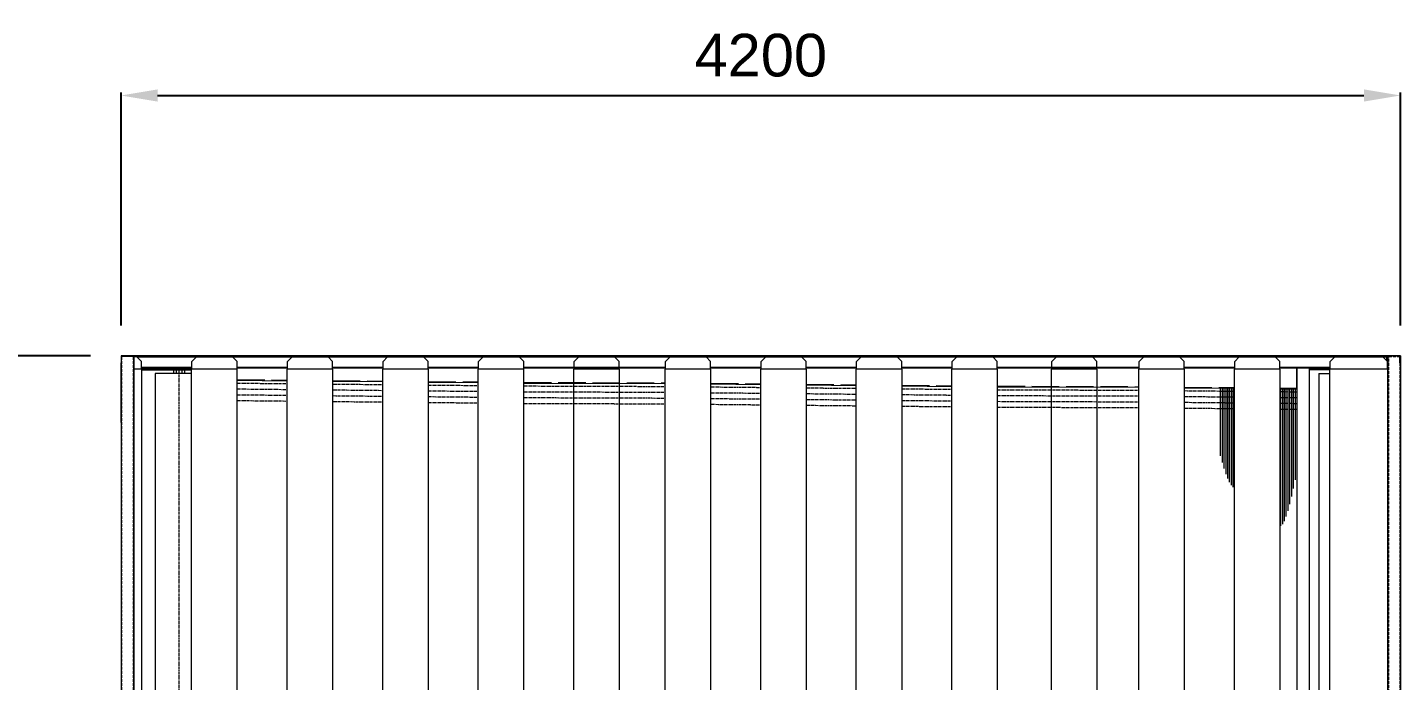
# Model space of a CAD drawing. Header units: millimetres. Extents: x -17070 to 52290, y -291348 to 40308.
# Drawn here: x 24284 to 28791, y 28529 to 30673 of the extents above; entities that cross this region are included whole.
import ezdxf

# ---------------------------------------------------------------- set-up
doc = ezdxf.new("R2010")
doc.units = ezdxf.units.MM
for name, pattern in [('CENTER', [2, 1.25, -0.25, 0.25, -0.25]), ('DASHED', [15, 12, -3]), ('HIDDEN', [0.375, 0.25, -0.125]), ('HIDDENX2', [0.75, 0.5, -0.25])]:
    doc.linetypes.add(name, pattern=pattern)
doc.layers.add('center', color=1, linetype='CENTER')
doc.layers.add('HIDD', color=2, linetype='HIDDENX2')
doc.styles.get("Standard").update_dxf_attribs({"font": 'arial.ttf'})
doc.dimstyles.new('1.40', dxfattribs={"dimscale": 20, "dimtxt": 1.5, "dimasz": 1, "dimexe": 0.5, "dimexo": 0.5, "dimgap": 0.5, "dimtad": 1, "dimdec": 0, "dimzin": 0, "dimdsep": 46, "dimtxsty": 'Standard', "dimcen": 0, "dimclrd": 2, "dimclre": 2, "dimclrt": 3, "dimadec": 0, "dimazin": 0, "dimtfac": 1, "dimtdec": 0, "dimtmove": 0, "dimatfit": 0, "dimfxl": 1, "dimtolj": 1, "dimtzin": 0, "dimlwd": -1, "dimlwe": -1, "dimarcsym": 0})

# ---------------------------------------------------------------- blocks, each defined once
blk = doc.blocks.new('*D589')
at = {"color": 2, "transparency": 16777216}
for p, q in [((24591, 29694.6), (24591, 30459.8)), ((24711, 30449.8), (28671, 30449.8)), ((28791, 29694.6), (28791, 30459.8))]:
    blk.add_line(p, q, dxfattribs=at)
for points in [[(24711, 30469.8), (24711, 30429.8), (24591, 30449.8)], [(28671, 30469.8), (28671, 30429.8), (28791, 30449.8)]]:
    blk.add_solid(points, dxfattribs=at)
at = {"layer": 'Defpoints', "color": 0, "transparency": 16777216}
for p in [(28791, 30449.8), (24591, 29594.6), (28791, 29594.6)]:
    blk.add_point(p, dxfattribs=at)
at = {"color": 3, "lineweight": 20, "transparency": 16777216, "insert": (26691, 30581.3), "char_height": 140, "attachment_point": 5}
blk.add_mtext('\\A1;4200', dxfattribs=at)
blk = doc.blocks.new('*D590')
at = {"color": 2, "transparency": 16777216}
for p, q in [((24491, 29594.6), (23792.5, 29594.6)), ((23802.5, 29474.6), (23802.5, 26114.6)), ((24491, 25994.6), (23792.5, 25994.6))]:
    blk.add_line(p, q, dxfattribs=at)
for points in [[(23782.5, 29474.6), (23822.5, 29474.6), (23802.5, 29594.6)], [(23782.5, 26114.6), (23822.5, 26114.6), (23802.5, 25994.6)]]:
    blk.add_solid(points, dxfattribs=at)
at = {"layer": 'Defpoints', "color": 0, "transparency": 16777216}
for p in [(24591, 29594.6), (23802.5, 25994.6), (24591, 25994.6)]:
    blk.add_point(p, dxfattribs=at)
at = {"color": 3, "lineweight": 20, "transparency": 16777216, "insert": (23671, 27794.6), "char_height": 140, "attachment_point": 5, "rotation": 90}
blk.add_mtext('\\A1;3600', dxfattribs=at)
blk = doc.blocks.new('3')
at = {"color": 7, "lineweight": 20, "ltscale": 0.081667}
for p, q in [((24591, 29376.6), (24591, 29572.6)), ((28791, 29376.6), (28791, 29572.6))]:
    blk.add_line(p, q, dxfattribs=at)
at = {"color": 7, "lineweight": 20, "ltscale": 0.014667}
blk.add_line((24629.6, 29592.6), (24594.4, 29592.6), dxfattribs=at)
at = {"lineweight": 20}
for p, q in [((24633, 29594.6), (24633, 29554.6)), ((24643.2, 29591.6), (24633, 29591.6)), ((24658.2, 29576.6), (24643.2, 29591.6)), ((24658.2, 29551.6), (24658.2, 29576.6)), ((24823.7, 29576.6), (24838.7, 29591.6)), ((24823.7, 29551.6), (24823.7, 29576.6)), ((24838.7, 29591.6), (24956.7, 29591.6)), ((24971.7, 29576.6), (24956.7, 29591.6)), ((24971.7, 29551.6), (24971.7, 29576.6)), ((25137.4, 29576.6), (25152.4, 29591.6)), ((25137.4, 29551.6), (25137.4, 29576.6)), ((25152.4, 29591.6), (25270.4, 29591.6)), ((25285.4, 29576.6), (25270.4, 29591.6)), ((25285.4, 29551.6), (25285.4, 29576.6)), ((25451, 29576.6), (25466, 29591.6)), ((25451, 29551.6), (25451, 29576.6)), ((25466, 29591.6), (25584, 29591.6)), ((25599, 29576.6), (25584, 29591.6)), ((25599, 29551.6), (25599, 29576.6)), ((25764.7, 29576.6), (25779.7, 29591.6)), ((25764.7, 29551.6), (25764.7, 29576.6)), ((25779.7, 29591.6), (25897.7, 29591.6)), ((25912.7, 29576.6), (25897.7, 29591.6)), ((25912.7, 29551.6), (25912.7, 29576.6)), ((26078.3, 29576.6), (26093.3, 29591.6)), ((26078.3, 29551.6), (26078.3, 29576.6)), ((26093.3, 29591.6), (26211.3, 29591.6)), ((26226.3, 29576.6), (26211.3, 29591.6)), ((26226.3, 29551.6), (26226.3, 29576.6)), ((26378.3, 29576.6), (26393.3, 29591.6)), ((26378.3, 29551.6), (26378.3, 29576.6)), ((26393.3, 29591.6), (26511.3, 29591.6)), ((26526.3, 29576.6), (26511.3, 29591.6)), ((26526.3, 29551.6), (26526.3, 29576.6)), ((26692, 29576.6), (26707, 29591.6)), ((26692, 29551.6), (26692, 29576.6)), ((26707, 29591.6), (26825, 29591.6)), ((26840, 29576.6), (26825, 29591.6)), ((26840, 29551.6), (26840, 29576.6)), ((27005.6, 29576.6), (27020.6, 29591.6)), ((27005.6, 29551.6), (27005.6, 29576.6)), ((27020.6, 29591.6), (27138.6, 29591.6)), ((27153.6, 29576.6), (27138.6, 29591.6)), ((27153.6, 29551.6), (27153.6, 29576.6)), ((27319.3, 29576.6), (27334.3, 29591.6)), ((27319.3, 29551.6), (27319.3, 29576.6)), ((27334.3, 29591.6), (27452.3, 29591.6)), ((27467.3, 29576.6), (27452.3, 29591.6)), ((27467.3, 29551.6), (27467.3, 29576.6)), ((27646.6, 29576.6), (27661.6, 29591.6)), ((27646.6, 29551.6), (27646.6, 29576.6)), ((27661.6, 29591.6), (27779.6, 29591.6)), ((27794.6, 29576.6), (27779.6, 29591.6)), ((27794.6, 29551.6), (27794.6, 29576.6)), ((27932.9, 29576.6), (27947.9, 29591.6)), ((27932.9, 29551.6), (27932.9, 29576.6)), ((27947.9, 29591.6), (28065.9, 29591.6)), ((28080.9, 29576.6), (28065.9, 29591.6)), ((28080.9, 29551.6), (28080.9, 29576.6)), ((28246.6, 29576.6), (28261.6, 29591.6)), ((28246.6, 29551.6), (28246.6, 29576.6)), ((28261.6, 29591.6), (28379.6, 29591.6)), ((28394.6, 29576.6), (28379.6, 29591.6)), ((28394.6, 29551.6), (28394.6, 29576.6)), ((28560.2, 29576.6), (28575.2, 29591.6)), ((28560.2, 29551.6), (28560.2, 29576.6)), ((28575.2, 29591.6), (28733, 29591.6)), ((28748, 29576.6), (28733, 29591.6)), ((28748, 29551.6), (28748, 29576.6)), ((24659.2, 29551.6), (24633, 29551.6)), ((24659.2, 26110.6), (24659.2, 29551.6)), ((24822.7, 26110.6), (24822.7, 29551.6)), ((24972.7, 29551.6), (24822.7, 29551.6)), ((24972.7, 26110.6), (24972.7, 29551.6)), ((25136.4, 26110.6), (25136.4, 29551.6)), ((25286.4, 29551.6), (25136.4, 29551.6)), ((25286.4, 26110.6), (25286.4, 29551.6)), ((25450, 26110.6), (25450, 29551.6)), ((25600, 29551.6), (25450, 29551.6)), ((25600, 26110.6), (25600, 29551.6)), ((25763.7, 26110.6), (25763.7, 29551.6)), ((25913.7, 29551.6), (25763.7, 29551.6)), ((25913.7, 26110.6), (25913.7, 29551.6)), ((26077.3, 26110.6), (26077.3, 29551.6)), ((26227.3, 29551.6), (26077.3, 29551.6)), ((26227.3, 26110.6), (26227.3, 29551.6)), ((26377.3, 26110.6), (26377.3, 29551.6)), ((26527.3, 29551.6), (26377.3, 29551.6)), ((26527.3, 26110.6), (26527.3, 29551.6)), ((26691, 26110.6), (26691, 29551.6)), ((26841, 29551.6), (26691, 29551.6)), ((26841, 26110.6), (26841, 29551.6)), ((27004.6, 26110.6), (27004.6, 29551.6)), ((27154.6, 29551.6), (27004.6, 29551.6)), ((27154.6, 26110.6), (27154.6, 29551.6)), ((27318.3, 26110.6), (27318.3, 29551.6)), ((27468.3, 29551.6), (27318.3, 29551.6)), ((27468.3, 26110.6), (27468.3, 29551.6)), ((27645.6, 26110.6), (27645.6, 29551.6)), ((27795.6, 29551.6), (27645.6, 29551.6)), ((27795.6, 26110.6), (27795.6, 29551.6)), ((27931.9, 26110.6), (27931.9, 29551.6)), ((28081.9, 29551.6), (27931.9, 29551.6)), ((28081.9, 26110.6), (28081.9, 29551.6)), ((28245.6, 26110.6), (28245.6, 29551.6)), ((28395.6, 29551.6), (28245.6, 29551.6)), ((28395.6, 26110.6), (28395.6, 29551.6)), ((28559.2, 26110.6), (28559.2, 29551.6)), ((28559.2, 29551.6), (28560.2, 29551.6)), ((28749, 29551.6), (28559.2, 29551.6)), ((28749, 26110.6), (28749, 29551.6)), ((24633, 25994.6), (24633, 28554.6))]:
    blk.add_line(p, q, dxfattribs=at)
at = {"color": 7, "lineweight": 20, "ltscale": 0.097167}
for p, q in [((24633, 29358), (24633, 29591.2)), ((28749, 29358), (28749, 29591.2)), ((28749, 29358), (28749, 29591.2))]:
    blk.add_line(p, q, dxfattribs=at)
at = {"color": 7, "lineweight": 20, "ltscale": 0.000125672}
blk.add_line((24635.3, 29592.6), (24635, 29592.6), dxfattribs=at)
at = {"color": 7, "lineweight": 20, "ltscale": 0.00012559}
blk.add_line((24635.3, 29592.6), (24635, 29592.6), dxfattribs=at)
at = {"color": 7, "lineweight": 20, "ltscale": 4.99865e-05}
blk.add_line((24638.3, 29594.6), (24638.4, 29594.6), dxfattribs=at)
at = {"color": 7, "lineweight": 20, "ltscale": 1.75167e-05}
blk.add_line((24638.4, 29594.6), (24638.4, 29594.6), dxfattribs=at)
at = {"color": 7, "lineweight": 20}
for p, q in [((28743.6, 29594.6), (24638.4, 29594.6)), ((24838.3, 29591.2), (24643.6, 29591.2)), ((25152, 29591.2), (24957.2, 29591.2)), ((25465.6, 29591.2), (25270.8, 29591.2)), ((25779.3, 29591.2), (25584.5, 29591.2)), ((26392.9, 29591.2), (25898.1, 29591.2)), ((26706.6, 29591.2), (26511.8, 29591.2)), ((27020.2, 29591.2), (26825.4, 29591.2)), ((27333.9, 29591.2), (27139.1, 29591.2)), ((27947.5, 29591.2), (27452.7, 29591.2)), ((28261.2, 29591.2), (28066.4, 29591.2)), ((28574.8, 29591.2), (28380, 29591.2)), ((28745.3, 29591.2), (28733.4, 29591.2)), ((24658.2, 29558), (24823.7, 29558)), ((24658.2, 29552.6), (24823.7, 29552.6)), ((24659.2, 29549.2), (24822.7, 29549.2)), ((24971.7, 29558), (25137.4, 29558)), ((25285.4, 29558), (25451, 29558)), ((25599, 29558), (25764.7, 29558)), ((25912.7, 29558), (26378.3, 29558)), ((26526.3, 29558), (26692, 29558)), ((26840, 29558), (27005.6, 29558)), ((27153.6, 29558), (27319.3, 29558)), ((27467.3, 29558), (27932.9, 29558)), ((28080.9, 29558), (28246.6, 29558)), ((28394.6, 29558), (28560.2, 29558)), ((28491, 29554.6), (28560.2, 29554.6)), ((28560.2, 29553), (28491, 29553)), ((28560.2, 29552.6), (28491, 29552.6)), ((28559.2, 29549.2), (28491, 29549.2)), ((28749, 26499.4), (28749, 29421.6)), ((24633, 29358), (24633, 26499.4))]:
    blk.add_line(p, q, dxfattribs=at)
at = {"color": 7, "lineweight": 20, "ltscale": 1.55221e-05}
blk.add_line((24638.4, 29594.6), (24638.4, 29594.6), dxfattribs=at)
at = {"color": 7, "lineweight": 20, "ltscale": 4.33485e-05}
blk.add_line((24640.3, 29594.6), (24640.4, 29594.6), dxfattribs=at)
at = {"color": 7, "lineweight": 20, "ltscale": 4.06755e-05}
blk.add_line((24640.3, 29594.6), (24640.4, 29594.6), dxfattribs=at)
at = {"color": 7, "lineweight": 20, "ltscale": 3.00579e-05}
blk.add_line((24640.3, 29594.6), (24640.4, 29594.6), dxfattribs=at)
at = {"color": 7, "lineweight": 20, "ltscale": 2.871e-05}
blk.add_line((24640.3, 29594.6), (24640.4, 29594.6), dxfattribs=at)
at = {"color": 7, "lineweight": 20, "ltscale": 3.95576e-05}
blk.add_line((24640.3, 29594.6), (24640.4, 29594.6), dxfattribs=at)
at = {"color": 7, "lineweight": 20, "ltscale": 1.78003e-05}
blk.add_line((24640.4, 29594.6), (24640.4, 29594.6), dxfattribs=at)
at = {"color": 7, "lineweight": 20, "ltscale": 1.24791e-05}
blk.add_line((24640.4, 29594.6), (24640.4, 29594.6), dxfattribs=at)
at = {"color": 7, "lineweight": 20, "ltscale": 0.013833}
blk.add_line((28745.3, 29591.2), (28745.3, 29579.3), dxfattribs=at)
at = {"color": 7, "lineweight": 20, "ltscale": 0.014417}
blk.add_line((28747, 29577.6), (28747, 29591.2), dxfattribs=at)
at = {"color": 7, "lineweight": 20, "ltscale": 0.015}
blk.add_line((28747.5, 29592.6), (28747.5, 29577.1), dxfattribs=at)
at = {"color": 7, "lineweight": 20, "ltscale": 0.007958}
blk.add_line((28789, 29572.6), (28789, 29591.7), dxfattribs=at)
at = {"color": 7, "lineweight": 20, "ltscale": 0.000832424}
blk.add_line((28791, 29572.6), (28791, 29574.6), dxfattribs=at)
at = {"color": 7, "lineweight": 20, "ltscale": 0.053167}
blk.add_line((24633, 29549.2), (24633, 29421.6), dxfattribs=at)
at = {"lineweight": 20, "ltscale": 7.5}
for p, q in [((24703.2, 29536.6), (24703.2, 27828.3)), ((24822.7, 29536.6), (24703.2, 29536.6)), ((24763, 29549.2), (24763, 29536.6)), ((24799, 29536.6), (24763, 29536.6)), ((24772, 29549.2), (24772, 29536.6)), ((24790, 29549.2), (24790, 29536.6)), ((24799, 29549.2), (24799, 29536.6)), ((25137.4, 29556.6), (24971.7, 29556.6)), ((25451, 29556.6), (25285.4, 29556.6)), ((25764.7, 29556.6), (25599, 29556.6)), ((26378.3, 29556.6), (25912.7, 29556.6)), ((26692, 29556.6), (26526.3, 29556.6)), ((27005.6, 29556.6), (26840, 29556.6)), ((27319.3, 29556.6), (27153.6, 29556.6)), ((27932.9, 29556.6), (27467.3, 29556.6)), ((28246.6, 29556.6), (28080.9, 29556.6)), ((28491, 29556.6), (28394.6, 29556.6)), ((28451, 29556.6), (28451, 26046)), ((28491, 29556.6), (28491, 27818.3)), ((28523.2, 29536.6), (28523.2, 27828.3)), ((28523.2, 29536.6), (28559.2, 29536.6)), ((24972.7, 29515), (25136.4, 29513.4)), ((25286.4, 29511.9), (25450, 29510.3)), ((25600, 29508.8), (25763.7, 29507.2)), ((25913.7, 29505.7), (26377.3, 29504.1)), ((26527.3, 29502.6), (26691, 29501)), ((26841, 29499.6), (27004.6, 29497.9)), ((27154.6, 29496.5), (27318.3, 29494.8)), ((27468.3, 29493.4), (27931.9, 29491.7)), ((28081.9, 29490.3), (28245.6, 29488.7)), ((28395.6, 29487.2), (28451, 29486.6))]:
    blk.add_line(p, q, dxfattribs=at)
at = {"color": 1, "linetype": 'CENTER', "lineweight": 20, "ltscale": 7.5}
for p, q in [((24781, 29549.2), (24781, 27828.3)), ((24972.7, 29505.5), (25136.4, 29503.9)), ((24972.7, 29486.5), (25136.4, 29484.8)), ((25286.4, 29502.4), (25450, 29500.8)), ((25286.4, 29483.4), (25450, 29481.7)), ((25600, 29499.3), (25763.7, 29497.7)), ((25600, 29480.3), (25763.7, 29478.6)), ((25913.7, 29496.2), (26377.3, 29494.6)), ((25913.7, 29477.2), (26377.3, 29475.6)), ((26527.3, 29493.1), (26691, 29491.5)), ((26841, 29490), (27004.6, 29488.4)), ((27154.6, 29486.9), (27318.3, 29485.3)), ((27468.3, 29483.8), (27931.9, 29482.2)), ((28081.9, 29480.7), (28245.6, 29479.1)), ((28395.6, 29477.6), (28450.9, 29477.1)), ((24972.7, 29467.4), (25136.4, 29465.8)), ((24972.7, 29448.4), (25136.4, 29446.7)), ((25286.4, 29464.3), (25450, 29462.7)), ((25286.4, 29445.3), (25450, 29443.6)), ((25600, 29461.2), (25763.7, 29459.6)), ((25600, 29442.2), (25763.7, 29440.5)), ((25913.7, 29458.1), (26377.3, 29456.5)), ((25913.7, 29439.1), (26377.3, 29437.4)), ((26527.3, 29474.1), (26691, 29472.5)), ((26527.3, 29455), (26691, 29453.4)), ((26527.3, 29436), (26691, 29434.4)), ((26841, 29471), (27004.6, 29469.4)), ((26841, 29451.9), (27004.6, 29450.3)), ((26841, 29432.9), (27004.6, 29431.3)), ((27154.6, 29467.9), (27318.3, 29466.3)), ((27154.6, 29448.8), (27318.3, 29447.2)), ((27468.3, 29464.8), (27931.9, 29463.2)), ((27468.3, 29445.7), (27931.9, 29444.1)), ((28081.9, 29461.7), (28245.6, 29460.1)), ((28081.9, 29442.6), (28245.6, 29441)), ((28395.6, 29458.6), (28450.7, 29458.1)), ((28395.6, 29439.5), (28450.5, 29439)), ((27154.6, 29429.8), (27318.3, 29428.2)), ((27468.3, 29426.7), (27931.9, 29425.1)), ((28081.9, 29423.6), (28245.6, 29422)), ((28395.6, 29420.5), (28450.3, 29420))]:
    blk.add_line(p, q, dxfattribs=at)
at = {"color": 6, "linetype": 'DASHED', "lineweight": 20, "ltscale": 7.5}
for p, q in [((25137.4, 29554.6), (24971.7, 29554.6)), ((25451, 29554.6), (25285.4, 29554.6)), ((25764.7, 29554.6), (25599, 29554.6)), ((26378.3, 29554.6), (25912.7, 29554.6)), ((26692, 29554.6), (26526.3, 29554.6)), ((27005.6, 29554.6), (26840, 29554.6)), ((27319.3, 29554.6), (27153.6, 29554.6)), ((27932.9, 29554.6), (27467.3, 29554.6)), ((28246.6, 29554.6), (28080.9, 29554.6)), ((28451, 29554.6), (28394.6, 29554.6)), ((28449, 29556.6), (28449, 29486.6)), ((24972.7, 29517), (25136.4, 29515.4)), ((25286.4, 29513.9), (25450, 29512.3)), ((25600, 29510.8), (25763.7, 29509.2)), ((25913.7, 29507.7), (26377.3, 29506.1)), ((26527.3, 29504.6), (26691, 29503)), ((26841, 29501.6), (27004.6, 29499.9)), ((27154.6, 29498.5), (27318.3, 29496.8)), ((27468.3, 29495.4), (27931.9, 29493.7)), ((28081.9, 29492.3), (28245.6, 29490.7)), ((28395.6, 29489.2), (28451, 29488.6))]:
    blk.add_line(p, q, dxfattribs=at)
at = {"color": 7, "lineweight": 20, "ltscale": 0.000625612}
blk.add_line((28749, 29556.6), (28748, 29556.6), dxfattribs=at)
at = {"color": 5, "lineweight": 20, "ltscale": 7.5}
for p, q in [((28199, 29489.7), (28199, 29267)), ((28205, 29489.6), (28205, 29244.8)), ((28211, 29489.6), (28211, 29224.7)), ((28217, 29489.5), (28217, 29207.1)), ((28223, 29489.4), (28223, 29192)), ((28229, 29489.4), (28229, 29179.8)), ((28235, 29489.3), (28235, 29170.5)), ((28241, 29489.2), (28241, 29164.2)), ((28397, 29487.3), (28397, 29036.9)), ((28403, 29487.2), (28403, 29042)), ((28409, 29487.1), (28409, 29052.6)), ((28415, 29487.1), (28415, 29067.7)), ((28421, 29487), (28421, 29086.6)), ((28427, 29486.9), (28427, 29108.5)), ((28433, 29486.8), (28433, 29132.9)), ((28439, 29486.8), (28439, 29159.4)), ((28445, 29486.7), (28445, 29187.6))]:
    blk.add_line(p, q, dxfattribs=at)
at = {"color": 7, "lineweight": 20, "ltscale": 0.352083}
blk.add_line((24591, 29376.6), (24591, 28531.6), dxfattribs=at)
at = {"color": 7, "lineweight": 20}
for centre, start, end in [((25508.6, 29591.2), 89.1059, 90), ((25516.9, 29591.2), 90, 90.8941), ((28745.6, 29558), 314.9077, 335.6837)]:
    blk.add_arc(centre, 3.4, start, end, dxfattribs=at)
at = {"layer": 'center', "lineweight": 20}
for p, q in [((28791, 29594.6), (24591, 29594.6)), ((24591, 29594.6), (24591, 28554.6)), ((24591, 29594.6), (24591, 25994.6)), ((24633, 29594.6), (24633, 25994.6)), ((28749, 29594.6), (28749, 25994.6)), ((28791, 29594.6), (28791, 28554.6)), ((28791, 29594.6), (28791, 25994.6)), ((24823.7, 29554.6), (24658.2, 29554.6)), ((25137.4, 29554.6), (24971.7, 29554.6)), ((25451, 29554.6), (25285.4, 29554.6)), ((25764.7, 29554.6), (25599, 29554.6)), ((26378.3, 29554.6), (25912.7, 29554.6)), ((26692, 29554.6), (26526.3, 29554.6)), ((27005.6, 29554.6), (26840, 29554.6)), ((27319.3, 29554.6), (27153.6, 29554.6)), ((27932.9, 29554.6), (27467.3, 29554.6)), ((28246.6, 29554.6), (28080.9, 29554.6)), ((28560.2, 29554.6), (28394.6, 29554.6)), ((28749, 29554.6), (28748, 29554.6))]:
    blk.add_line(p, q, dxfattribs=at)
at = {"layer": 'HIDD', "linetype": 'HIDDEN', "lineweight": 20}
for p, q in [((24631, 29592.6), (24593, 29592.6)), ((24593, 29592.6), (24593, 25996.6)), ((24631, 29592.6), (24631, 25996.6)), ((28749, 29592.6), (24635, 29592.6)), ((24635, 29592.6), (24635, 29591.6)), ((28747, 29592.6), (28747, 29577.6)), ((28751, 29592.4), (28789, 29592.4)), ((28751, 29592.4), (28751, 25996.6)), ((28789, 29592.4), (28789, 26121.8)), ((24823.7, 29556.6), (24658.2, 29556.6)), ((25137.4, 29556.6), (24971.7, 29556.6)), ((25451, 29556.6), (25285.4, 29556.6)), ((25764.7, 29556.6), (25599, 29556.6)), ((26378.3, 29556.6), (25912.7, 29556.6)), ((26692, 29556.6), (26526.3, 29556.6)), ((27005.6, 29556.6), (26840, 29556.6)), ((27319.3, 29556.6), (27153.6, 29556.6)), ((27932.9, 29556.6), (27467.3, 29556.6)), ((28246.6, 29556.6), (28080.9, 29556.6)), ((28560.2, 29556.6), (28394.6, 29556.6))]:
    blk.add_line(p, q, dxfattribs=at)

msp = doc.modelspace()

# ---------------------------------------------------------------- block references
msp.add_blockref('3', (0, 0))

# ---------------------------------------------------------------- dimensions: what is measured, and where the dimension line sits
at = {"lineweight": 20}
dim = msp.add_linear_dim(base=(28791, 30449.8), p1=(24591, 29594.6), p2=(28791, 29594.6), dimstyle='1.40', override={"dimtxt": 7, "dimasz": 6, "dimexo": 5, "dimgap": 3}, dxfattribs=at)
dim.commit()
dim.dimension.update_dxf_attribs({"geometry": '*D589', "text_midpoint": (26691, 30581.3)})
dim = msp.add_linear_dim(base=(23802.5, 25994.6), p1=(24591, 29594.6), p2=(24591, 25994.6), angle=90, dimstyle='1.40', override={"dimtxt": 7, "dimasz": 6, "dimexo": 5, "dimgap": 3}, dxfattribs=at)
dim.commit()
dim.dimension.update_dxf_attribs({"geometry": '*D590', "text_midpoint": (23671, 27794.6)})

doc.saveas('drawing.dxf')
